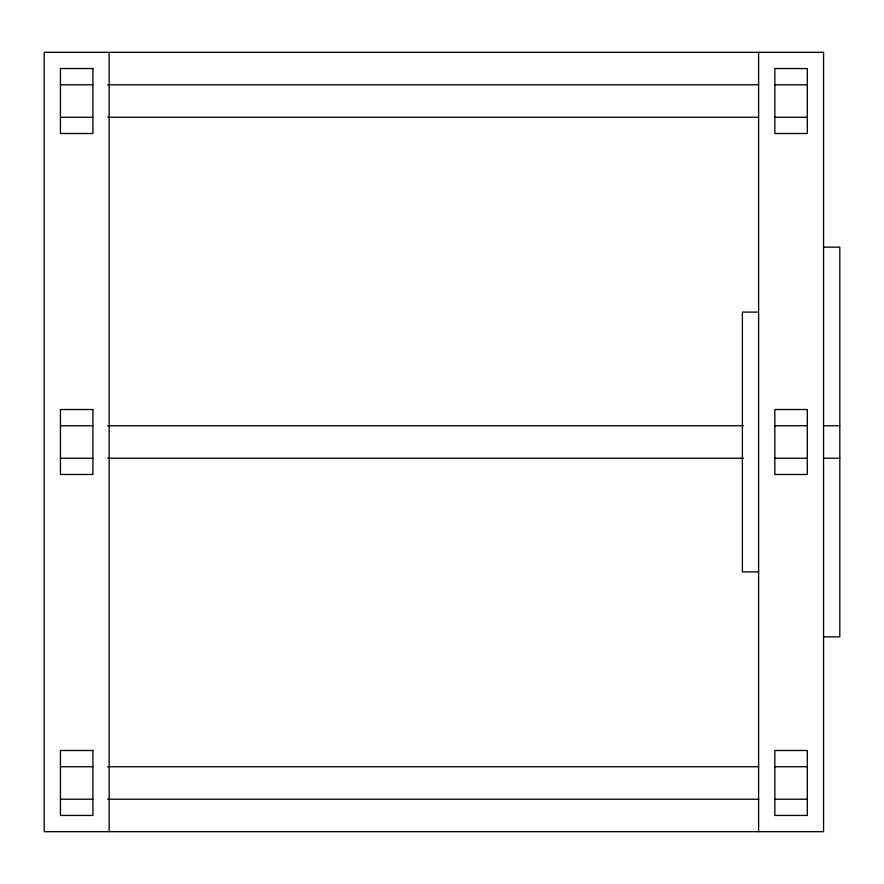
<?xml version="1.0" encoding="UTF-8"?>
<svg xmlns="http://www.w3.org/2000/svg" width="884" height="884" viewBox="0 0 884 884"><rect width="100%" height="100%" fill="white"/><g stroke="black" fill="none" stroke-linecap="round" stroke-linejoin="round"><path stroke-width="1.33" d="M60.432 84.787L92.908 84.787M107.638 84.787L758.726 84.787M774.848 84.787L807.324 84.787M60.432 117.263L92.908 117.263M107.638 117.263L758.726 117.263M774.848 117.263L807.324 117.263M823.568 247.155L839.8 247.155L839.8 636.845L823.568 636.845M758.616 312.107L742.383 312.107L742.383 571.893L758.616 571.893M60.432 425.768L92.908 425.768M107.649 425.768L743.554 425.768M774.848 425.768L807.324 425.768M823.568 425.768L839.8 425.768M60.432 458.232L92.908 458.232M107.649 458.232L743.554 458.232M774.848 458.232L807.324 458.232M823.568 458.232L839.8 458.232M60.432 766.737L92.908 766.737M107.649 766.737L758.726 766.737M774.848 766.737L807.324 766.737M60.432 799.213L92.908 799.213M107.649 799.213L758.726 799.213M774.848 799.213L807.324 799.213M758.616 52.322L758.616 831.678M109.152 52.322L109.152 831.678M823.568 52.322L44.2 52.322L44.2 831.678L823.568 831.678L823.568 52.322M92.908 68.554L60.432 68.554L60.432 133.506L92.908 133.506L92.908 68.554M807.324 68.554L774.848 68.554L774.848 133.506L807.324 133.506L807.324 68.554M92.908 409.524L60.432 409.524L60.432 474.476L92.908 474.476L92.908 409.524M807.324 409.524L774.848 409.524L774.848 474.476L807.324 474.476L807.324 409.524M92.908 750.494L60.432 750.494L60.432 815.446L92.908 815.446L92.908 750.494M807.324 750.494L774.848 750.494L774.848 815.446L807.324 815.446L807.324 750.494"/></g></svg>
